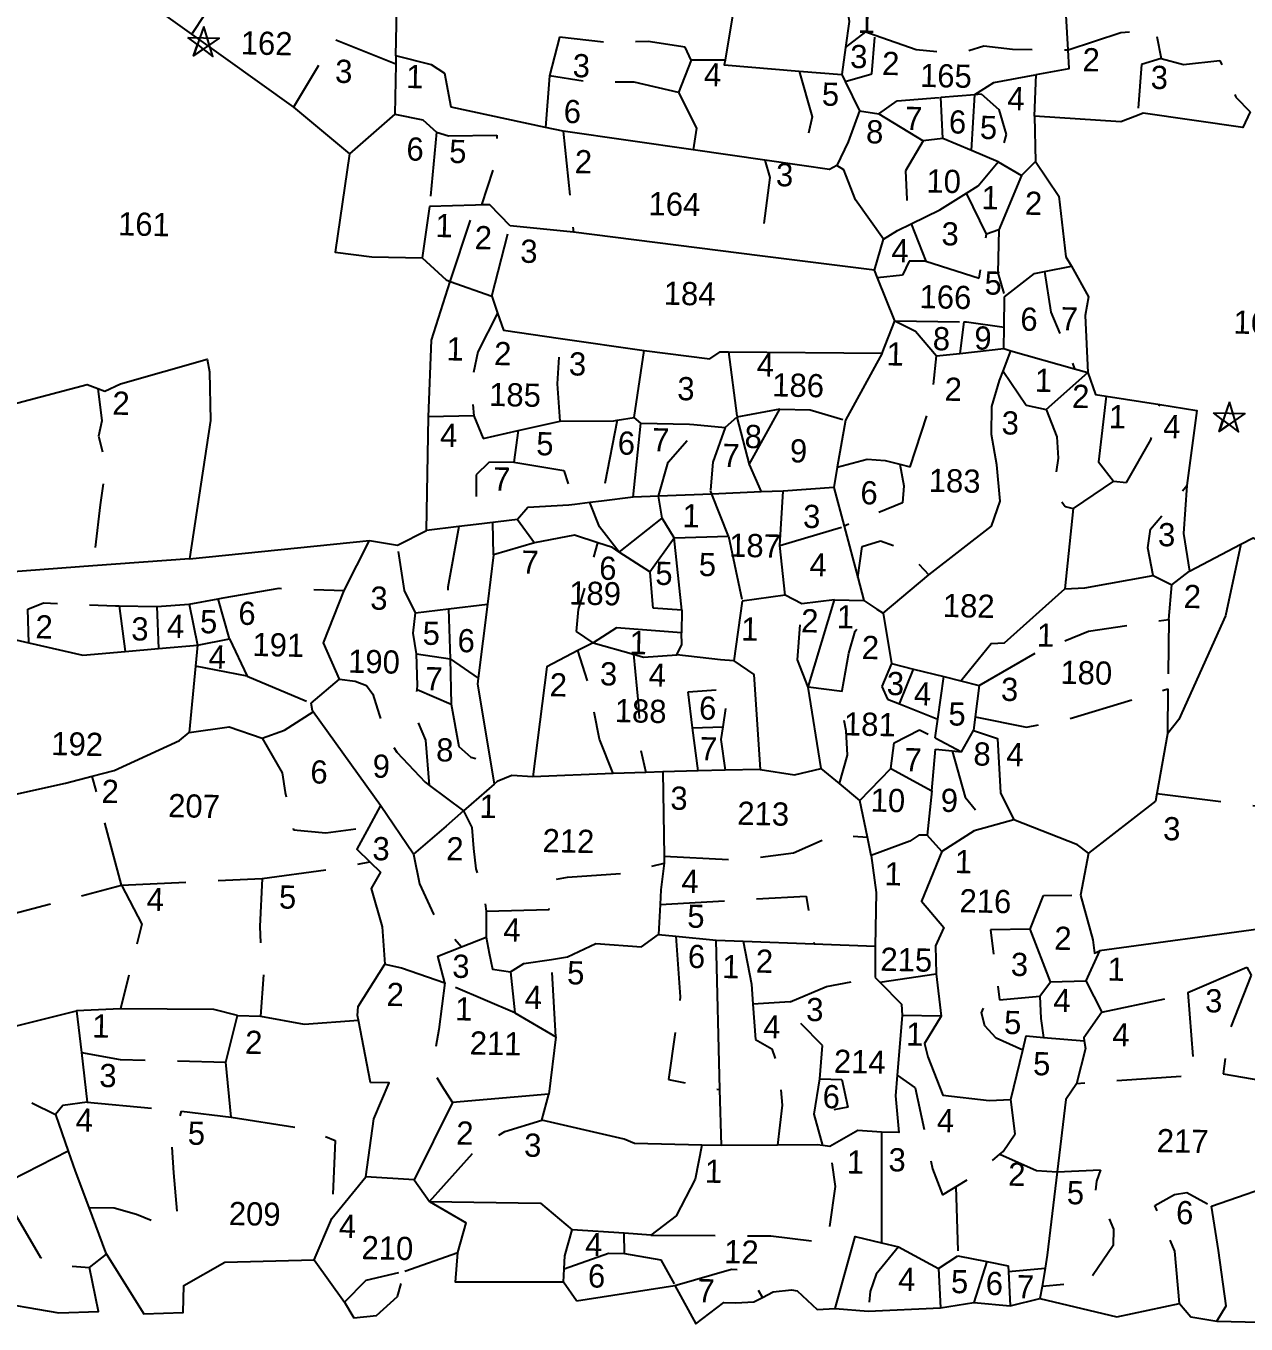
# Model space of a CAD drawing. Header units: metres. Extents: x 291156 to 294456, y 2095569 to 2100949.
# Drawn here: x 292142 to 292615, y 2098961 to 2099464 of the extents above; entities that cross this region are included whole.
import ezdxf
from ezdxf.enums import TextEntityAlignment as Align

# ---------------------------------------------------------------- set-up
doc = ezdxf.new("R2010")
doc.units = ezdxf.units.M
doc.header["$MEASUREMENT"] = 0
doc.linetypes.add('DASHED', pattern=[0.75, 0.5, -0.25])
for name, color, linetype in [('OFF', 1, 'Continuous'), ('POLY_PARCEL', 6, 'Continuous'), ('POLY_SUBPARCEL', 6, 'DASHED'), ('SYM_STONE', 1, 'Continuous'), ('TEXT_MAPIN', 7, 'Continuous'), ('TEXT_PARCEL', 7, 'Continuous')]:
    doc.layers.add(name, color=color, linetype=linetype)
doc.styles.add('TEXT_MAP', font='KRDEV050.TTF', dxfattribs={"height": 2.5})

# ---------------------------------------------------------------- blocks, each defined once
blk = doc.blocks.new('STONE_STAR')
for points in [[(0, 0.639), (-0.376, -0.517), (0, -0.244), (0.375, -0.517)], [(-0.607, 0.197), (0.607, 0.197), (-0.376, -0.517), (-0.233, -0.075)]]:
    blk.add_lwpolyline(points, close=True)
blk.add_lwpolyline([(-0.233, -0.075), (0, -0.244)])
blk = doc.blocks.new('DFSS')
at = {"layer": 'OFF'}
for points in [[(2566.27, 7452.9), (2567.5, 7451.25)], [(2607.32, 7443.84), (2609.88, 7444.33)], [(2609.88, 7444.33), (2612.71, 7444.12)], [(2612.71, 7444.12), (2615.01, 7444.74)], [(2615.01, 7444.74), (2621, 7443.45)], [(2599.15, 7443.63), (2601.71, 7443.46)], [(2601.71, 7443.46), (2607.32, 7443.84)], [(2628.78, 7443.28), (2638.69, 7443.26)]]:
    blk.add_lwpolyline(points, dxfattribs=at)
at = {"layer": 'POLY_PARCEL'}
for points in [[(2544.86, 7550.15), (2543.59, 7543.8), (2547.09, 7541.4)], [(2576.88, 7549.2), (2589.51, 7547.06), (2588.53, 7540.28)], [(2597.77, 7545.27), (2598.09, 7543.48), (2597.85, 7541.46)], [(2615.12, 7541.65), (2614.93, 7544.32)], [(2562.99, 7540.06), (2562.99, 7543.71)], [(2547.09, 7541.4), (2555.12, 7535.91)], [(2597.85, 7541.46), (2597.61, 7539.36)], [(2612.7, 7539.67), (2615.23, 7540.2), (2615.12, 7541.65)], [(2574.71, 7534.77), (2567.36, 7536.17), (2566.8, 7538.79), (2565.77, 7539.43), (2562.99, 7540.06)], [(2562.99, 7540.06), (2562.99, 7539.42)], [(2588.53, 7540.28), (2588.48, 7539.91), (2594.29, 7539.56)], [(2562.99, 7539.42), (2562.99, 7535.54)], [(2594.29, 7539.56), (2597.61, 7539.36)], [(2597.61, 7539.36), (2597.88, 7538.82)], [(2612.64, 7536.44), (2612.7, 7539.67)], [(2597.88, 7538.82), (2599.03, 7536.57)], [(2629.34, 7537.15), (2628.81, 7535.91), (2621.05, 7536.85), (2620.61, 7536.67)], [(2555.12, 7535.91), (2559.55, 7532.38)], [(2599.03, 7536.57), (2598.22, 7534.14)], [(2620.61, 7536.67), (2619.34, 7536.15), (2612.64, 7536.44)], [(2612.64, 7536.44), (2612.77, 7532.94)], [(2562.99, 7535.54), (2559.55, 7532.38)], [(2576.09, 7534.51), (2574.71, 7534.77)], [(2586.19, 7533.27), (2576.09, 7534.51)], [(2598.22, 7534.14), (2597.38, 7532.28)], [(2591.79, 7532.58), (2586.19, 7533.27)], [(2607.48, 7530.35), (2608.37, 7530.94), (2609.88, 7532.84)], [(2609.88, 7532.84), (2611.71, 7531.81)], [(2611.71, 7531.81), (2612.77, 7532.94)], [(2612.77, 7532.94), (2614.65, 7530.29), (2615.3, 7525.59), (2615.74, 7524.86)], [(2559.55, 7532.38), (2558.6, 7524.75), (2561.46, 7524.43), (2565.35, 7524.43)], [(2594.66, 7532.23), (2591.79, 7532.58)], [(2597.38, 7532.28), (2596.82, 7531.97), (2594.66, 7532.23)], [(2601.11, 7526.65), (2598.89, 7529.66), (2597.93, 7531.97), (2597.38, 7532.28)], [(2603.24, 7527.9), (2605.44, 7529.03), (2607.48, 7530.35)], [(2565.85, 7528.43), (2565.35, 7524.43)], [(2569.41, 7528.61), (2565.85, 7528.43)], [(2569.87, 7528.64), (2569.41, 7528.61)], [(2572.12, 7527.08), (2570.53, 7528.67), (2569.87, 7528.64)], [(2601.11, 7526.65), (2602.18, 7527.36), (2603.24, 7527.9)], [(2577.05, 7526.69), (2572.12, 7527.08)], [(2591.55, 7525.16), (2577.05, 7526.69)], [(2600.47, 7524.23), (2601.11, 7526.65)], [(2600.47, 7524.23), (2591.55, 7525.16)], [(2615.74, 7524.86), (2617.12, 7522.53), (2616.89, 7521.06), (2617.18, 7516.65)], [(2565.35, 7524.43), (2567.26, 7522.77), (2567.56, 7522.66)], [(2600.72, 7523.65), (2600.47, 7524.23)], [(2602.14, 7520.34), (2600.72, 7523.65)], [(2566.1, 7512.12), (2566.21, 7518.07), (2567.56, 7522.66)], [(2567.56, 7522.66), (2570.83, 7521.58)], [(2570.83, 7521.58), (2571.3, 7520.27)], [(2571.3, 7520.27), (2571.78, 7518.96), (2576.22, 7518.41)], [(2601.19, 7517.8), (2602.14, 7520.34)], [(2602.14, 7520.34), (2603.74, 7519.56), (2605.43, 7517.68)], [(2576.22, 7518.41), (2582.74, 7517.61)], [(2589.28, 7517.65), (2601.19, 7517.8)], [(2601.19, 7517.8), (2598.46, 7512.54)], [(2605.43, 7517.68), (2607.23, 7517.91)], [(2607.23, 7517.91), (2610.64, 7518.36)], [(2610.61, 7516.61), (2611.19, 7518.21)], [(2610.64, 7518.36), (2611.19, 7518.21)], [(2611.19, 7518.21), (2616.16, 7516.92)], [(2582.06, 7512.4), (2582.74, 7517.61)], [(2582.74, 7517.61), (2587.85, 7517.08), (2588.64, 7517.64), (2589.28, 7517.65)], [(2616.16, 7516.92), (2617.18, 7516.65)], [(2540.42, 7513.78), (2540.97, 7513.58), (2542.16, 7514.18), (2548.84, 7516.22), (2549.05, 7515.25), (2549.21, 7511.48), (2547.81, 7500.72)], [(2605.2, 7500.68), (2609.96, 7504.58), (2610.59, 7506.53), (2610.28, 7509.34), (2609.81, 7511.68), (2609.81, 7513.86), (2610.35, 7515.89), (2610.61, 7516.61)], [(2617.18, 7516.65), (2617.83, 7514.95), (2618.64, 7514.84)], [(2618.64, 7514.84), (2618.16, 7509.75), (2619.36, 7508.26)], [(2618.64, 7514.84), (2622.82, 7514.28)], [(2528.09, 7511.28), (2531.33, 7510.35), (2532.84, 7512.13), (2539.57, 7514.07), (2540.42, 7513.78)], [(2622.82, 7514.28), (2625.71, 7513.89), (2625.05, 7508.04)], [(2566.15, 7503.29), (2566.1, 7512.12)], [(2582.6, 7511.98), (2582.06, 7512.4)], [(2582.12, 7506.22), (2582.6, 7511.98)], [(2598.46, 7512.54), (2597.91, 7508.88)], [(2597.91, 7508.88), (2597.68, 7507.32)], [(2619.36, 7508.26), (2616.28, 7506.07)], [(2625.05, 7508.04), (2624.87, 7504.33), (2625.4, 7501.4)], [(2592.04, 7506.84), (2588.21, 7506.6)], [(2593.76, 7506.94), (2592.04, 7506.84)], [(2597.68, 7507.32), (2593.76, 7506.94)], [(2597.68, 7507.32), (2598.54, 7504.32)], [(2578.77, 7505.74), (2577.6, 7505.57)], [(2579.67, 7505.87), (2578.77, 7505.74)], [(2582.12, 7506.22), (2579.67, 7505.87)], [(2584.09, 7506.34), (2582.12, 7506.22)], [(2588.21, 7506.6), (2584.09, 7506.34)], [(2584.41, 7504.65), (2584.09, 7506.34)], [(2616.28, 7506.07), (2615.76, 7499.84)], [(2577.6, 7505.57), (2577.14, 7505.5), (2573.96, 7505.26), (2573.18, 7504.3)], [(2585.38, 7503.14), (2584.41, 7504.65)], [(2568.66, 7503.65), (2566.15, 7503.29)], [(2569.99, 7503.85), (2568.66, 7503.65)], [(2573.18, 7504.3), (2569.99, 7503.85)], [(2571.38, 7501.52), (2571.29, 7504.03)], [(2598.54, 7504.32), (2599.68, 7500.37)], [(2629.35, 7503.58), (2630.28, 7504.1), (2630.81, 7503.86), (2635.7, 7498.46), (2638.4, 7490.99)], [(2563.92, 7502.1), (2566.15, 7503.29)], [(2586.08, 7497.53), (2585.38, 7503.14)], [(2629.35, 7503.58), (2628.27, 7498), (2624.82, 7489.87), (2623.96, 7488.74)], [(2625.4, 7501.4), (2629.35, 7503.58)], [(2547.81, 7500.72), (2561.73, 7502.43)], [(2559.85, 7498.5), (2561.73, 7502.43)], [(2561.73, 7502.43), (2563.92, 7502.1)], [(2547.81, 7500.72), (2540.33, 7500)], [(2571.38, 7501.52), (2570.99, 7497.68)], [(2601.7, 7497.63), (2605.2, 7500.68)], [(2615.76, 7499.84), (2617.32, 7499.94), (2622.6, 7501.02)], [(2622.6, 7501.02), (2624.05, 7500.32), (2625.4, 7501.4)], [(2540.33, 7500), (2532.41, 7499.25), (2532.41, 7494.57)], [(2599.68, 7500.37), (2600.19, 7498.6)], [(2607.84, 7492.51), (2610.15, 7495.48), (2611.18, 7495.53), (2615.76, 7499.84)], [(2594.09, 7498.87), (2590.75, 7498.33)], [(2595.38, 7498.23), (2594.09, 7498.87)], [(2597.91, 7498.6), (2595.38, 7498.23)], [(2596.02, 7491.77), (2597.91, 7498.6)], [(2597.91, 7498.6), (2600.19, 7498.6)], [(2600.19, 7498.6), (2601.22, 7497.94)], [(2559.63, 7491.61), (2558.34, 7494.41), (2559.85, 7498.5)], [(2570.99, 7497.68), (2570.4, 7491.92)], [(2590.75, 7498.33), (2590.21, 7493.7)], [(2601.22, 7497.94), (2601.7, 7497.63)], [(2601.7, 7497.63), (2602.45, 7493.75)], [(2586.08, 7497.53), (2586.1, 7495.79)], [(2585.78, 7494.07), (2586.15, 7494.87), (2586.1, 7495.79), (2581.04, 7496.06), (2579.26, 7494.87)], [(2532.41, 7494.57), (2535.49, 7493.93)], [(2579.26, 7494.87), (2578.09, 7494.23)], [(2535.49, 7493.93), (2539.68, 7493.06), (2542.98, 7493.42)], [(2542.98, 7493.42), (2545.54, 7493.7)], [(2545.54, 7493.7), (2548.57, 7494.03)], [(2548.57, 7494.03), (2548.45, 7492.39)], [(2578.09, 7494.23), (2575.7, 7492.93), (2574.79, 7484.37)], [(2590.21, 7493.7), (2589.17, 7493.74), (2585.78, 7494.07)], [(2590.21, 7493.7), (2591.77, 7492.68), (2592.42, 7485.3)], [(2602.45, 7493.75), (2604.16, 7493.36)], [(2604.16, 7493.36), (2606.53, 7492.82)], [(2606.53, 7492.82), (2607.84, 7492.51)], [(2548.45, 7492.39), (2548.08, 7487.24)], [(2557.48, 7489.72), (2559.63, 7491.61)], [(2570.4, 7491.92), (2570.35, 7491.45), (2571.49, 7485.47)], [(2597.15, 7485.5), (2596.02, 7491.77)], [(2607.84, 7492.51), (2609.29, 7492.19)], [(2609.29, 7492.19), (2609.03, 7489.76)], [(2557.66, 7489.04), (2557.59, 7489.13), (2557.48, 7489.72)], [(2609.03, 7489.76), (2608.92, 7488.69)], [(2553.74, 7486.92), (2555.46, 7487.57), (2557.66, 7489.04)], [(2563.04, 7481.9), (2557.66, 7489.04)], [(2608.92, 7488.69), (2610.8, 7488.1), (2611.12, 7483.9), (2612.2, 7481.83)], [(2623.96, 7488.74), (2623.24, 7484.1)], [(2548.08, 7487.24), (2551.15, 7487.73), (2553.74, 7486.92)], [(2540.61, 7483.69), (2542.32, 7484.17), (2547.33, 7486.6), (2548.08, 7487.24)], [(2598.61, 7484.35), (2597.15, 7485.5)], [(2571.49, 7485.47), (2571.82, 7483.74)], [(2581.03, 7484.75), (2574.79, 7484.37)], [(2583.57, 7484.9), (2581.03, 7484.75)], [(2584.87, 7484.98), (2583.57, 7484.9)], [(2587.61, 7485.1), (2584.87, 7484.98)], [(2584.87, 7484.98), (2585.13, 7478.44)], [(2589.7, 7485.19), (2587.61, 7485.1)], [(2592.42, 7485.3), (2589.7, 7485.19)], [(2529.66, 7481.43), (2531.98, 7483.04), (2532.84, 7481.7), (2538.55, 7483.1), (2540.61, 7483.69)], [(2571.82, 7483.74), (2569.49, 7481.61)], [(2574.79, 7484.37), (2573.17, 7484.43), (2572.04, 7483.94), (2571.82, 7483.74)], [(2600.22, 7483.07), (2598.61, 7484.35)], [(2623.24, 7484.1), (2623.15, 7483.52), (2618.03, 7479.37)], [(2600.86, 7480.25), (2600.22, 7483.07)], [(2563.04, 7481.9), (2562.17, 7480.2)], [(2565.68, 7478.18), (2563.04, 7481.9)], [(2569.49, 7481.61), (2568.16, 7480.39), (2565.68, 7478.18)], [(2612.2, 7481.83), (2610.35, 7481.27)], [(2618.03, 7479.37), (2617.16, 7479.99), (2612.2, 7481.83)], [(2605.49, 7480.49), (2604.84, 7480.49), (2604.15, 7480.01), (2601.19, 7478.82)], [(2606.66, 7479.24), (2605.49, 7480.49)], [(2610.35, 7481.27), (2609.13, 7480.91), (2606.66, 7479.24)], [(2562.17, 7480.2), (2561.27, 7478.45), (2562.3, 7477.51)], [(2601.19, 7478.82), (2600.86, 7480.25)], [(2585.13, 7478.44), (2585.13, 7477.88)], [(2601.19, 7478.82), (2601.62, 7475.97), (2601.63, 7471.79)], [(2606.66, 7479.24), (2605.15, 7475.36), (2606.95, 7473.36), (2606.31, 7471.91), (2606.42, 7469.76)], [(2618.03, 7479.37), (2617.49, 7476.09)], [(2562.3, 7477.51), (2563.15, 7476.73), (2562.45, 7475.44), (2563.37, 7472.48), (2563.63, 7469.59)], [(2585.13, 7477.88), (2584.91, 7475.81), (2584.88, 7474.67)], [(2617.49, 7476.09), (2618.52, 7472.64), (2618.68, 7471.62), (2619.06, 7471.8)], [(2584.88, 7474.67), (2584.8, 7472.34)], [(2633.49, 7472.72), (2631.93, 7473.85), (2619.06, 7471.8)], [(2569.54, 7471.05), (2571.44, 7471.85)], [(2571.44, 7471.85), (2571.71, 7470.61), (2571.98, 7469.37), (2573.38, 7469.21)], [(2576.55, 7470.23), (2577.8, 7470.45), (2579.96, 7471.53), (2583.51, 7471.37), (2584.8, 7472.34)], [(2584.8, 7472.34), (2586.17, 7472.24)], [(2586.17, 7472.24), (2589.3, 7472.01)], [(2589.84, 7460.41), (2589.3, 7472.01)], [(2589.3, 7472.01), (2591.4, 7471.97)], [(2591.4, 7471.97), (2596.91, 7471.88)], [(2596.91, 7471.88), (2601.63, 7471.79)], [(2601.63, 7471.79), (2601.68, 7469.37)], [(2619.06, 7471.8), (2618.03, 7469.45)], [(2568.32, 7468.24), (2567.73, 7470.29), (2569.54, 7471.05)], [(2561.67, 7465.19), (2561.59, 7465.55), (2561.64, 7466.25), (2563.63, 7469.59)], [(2563.63, 7469.59), (2564.93, 7469.32), (2568.32, 7468.24)], [(2573.38, 7469.21), (2574.41, 7469.86), (2576.55, 7470.23)], [(2606.42, 7469.76), (2606.87, 7466.48)], [(2618.03, 7469.45), (2619.33, 7467.06)], [(2601.68, 7469.37), (2602.05, 7469.02)], [(2602.05, 7469.02), (2603.79, 7467.33), (2603.84, 7466.46)], [(2603.84, 7466.46), (2603.56, 7461.82)], [(2606.87, 7466.48), (2603.84, 7466.46)], [(2606.87, 7466.48), (2605.63, 7464.33), (2605.9, 7463.3), (2607.14, 7460.34), (2610.75, 7460.02), (2612.42, 7460.13)], [(2619.33, 7467.06), (2617.98, 7465.02), (2618.02, 7464.79)], [(2533.28, 7463.68), (2539.8, 7465.46)], [(2543.19, 7465.68), (2539.8, 7465.46)], [(2539.8, 7465.46), (2540.24, 7462.23)], [(2552.28, 7465.35), (2550.43, 7465.79), (2543.19, 7465.68)], [(2552.28, 7465.35), (2554.08, 7465.35)], [(2554.08, 7465.35), (2557.46, 7464.81), (2561.67, 7465.19)], [(2562.5, 7453.06), (2563.04, 7457.58), (2564.17, 7460.38), (2562.72, 7460.38), (2561.67, 7465.19)], [(2613.26, 7463.97), (2613.5, 7465.08), (2614.85, 7464.99)], [(2614.85, 7464.99), (2618.02, 7464.79)], [(2618.02, 7464.79), (2618.14, 7464.21), (2617.49, 7461.46)], [(2612.42, 7460.13), (2613.26, 7463.97)], [(2540.24, 7462.23), (2540.77, 7458.4)], [(2603.56, 7461.82), (2603.46, 7460.22), (2603.79, 7457.37), (2602.44, 7457.37)], [(2617.49, 7461.46), (2616.69, 7460.22), (2616.13, 7454.59)], [(2590.05, 7456.07), (2589.84, 7460.41)], [(2576.56, 7459.78), (2569.1, 7458.98)], [(2576.08, 7457.74), (2576.56, 7459.78)], [(2540.77, 7458.4), (2538.88, 7458.08), (2538.34, 7457.38)], [(2569.1, 7458.98), (2566.27, 7452.9), (2562.5, 7453.06)], [(2538.34, 7457.38), (2539.38, 7454.57)], [(2588.52, 7456.08), (2583.3, 7456.08), (2582.49, 7456.4), (2576.08, 7457.74)], [(2602.44, 7457.37), (2600.61, 7457.47), (2598.45, 7456.18)], [(2602.44, 7457.37), (2602.62, 7448.8)], [(2597.92, 7456.24), (2597.48, 7456.29), (2594.39, 7456.2)], [(2588.52, 7456.08), (2588.07, 7453.43), (2586.66, 7450.55), (2584.71, 7449.01)], [(2590.05, 7456.07), (2588.52, 7456.08)], [(2594.39, 7456.2), (2590.05, 7456.07)], [(2598.45, 7456.18), (2597.92, 7456.24)], [(2539.38, 7454.57), (2539.96, 7453.02), (2541.06, 7450.22)], [(2616.13, 7454.59), (2615.5, 7448.11), (2615.36, 7447.1)], [(2628.16, 7452.19), (2634.09, 7454.39), (2634.93, 7448.87), (2633.69, 7447.63), (2638.42, 7445.79)], [(2559.94, 7449.77), (2562.5, 7453.06)], [(2567.5, 7451.25), (2576.11, 7451.3), (2578.61, 7449.29)], [(2567.5, 7451.25), (2570.38, 7449.67)], [(2628.78, 7443.28), (2629.46, 7444.47), (2628.78, 7448.75), (2628.16, 7452.19)], [(2541.06, 7450.22), (2542.43, 7446.75), (2542.52, 7446.62)], [(2558.65, 7446.54), (2559.94, 7449.77)], [(2569.78, 7447.34), (2570.38, 7449.67)], [(2582.64, 7449.11), (2578.61, 7449.29)], [(2584.71, 7449.01), (2582.64, 7449.11)], [(2599.15, 7443.63), (2600.57, 7449.23), (2602.62, 7448.8)], [(2602.62, 7448.8), (2603.94, 7448.52)], [(2578.02, 7445.21), (2569.63, 7445.04), (2569.78, 7447.34)], [(2541.23, 7445.56), (2542.52, 7446.62)], [(2542.52, 7446.62), (2545.5, 7442.07), (2548.57, 7442.23), (2548.57, 7444.33), (2551.7, 7446.21), (2558.65, 7446.54)], [(2558.65, 7446.54), (2561.06, 7443.31)], [(2615.36, 7447.1), (2615.15, 7445.66)], [(2533.15, 7442.87), (2538.91, 7442.01), (2541.98, 7442.17), (2541.23, 7445.56)], [(2579.05, 7443.79), (2578.02, 7445.21)], [(2615.15, 7445.66), (2615.01, 7444.74)], [(2579.05, 7443.79), (2586.67, 7445.15)], [(2586.67, 7445.15), (2588.36, 7442.21), (2590.48, 7443.9), (2591.41, 7443.9), (2592.82, 7444.01)], [(2592.82, 7444.01), (2593.47, 7444.36)], [(2593.47, 7444.36), (2594.31, 7444.82), (2595.72, 7444.99), (2596.16, 7444.93), (2597.74, 7443.52), (2599.15, 7443.63)], [(2621, 7443.45), (2625.85, 7444.58)], [(2625.85, 7444.58), (2626.75, 7443.57), (2628.78, 7443.28)], [(2561.06, 7443.31), (2561.82, 7442.11)]]:
    blk.add_lwpolyline(points, dxfattribs=at)
at = {"layer": 'POLY_SUBPARCEL', "ltscale": 10, "flags": 128}
for points in [[(2575.73, 7548.31), (2576.45, 7547), (2575.73, 7542.17), (2575.64, 7541.79)], [(2549.81, 7545.7), (2547.09, 7541.4)], [(2615.12, 7541.65), (2619.19, 7543.09), (2621.87, 7543.31), (2622.37, 7541.14)], [(2597.85, 7541.46), (2599.39, 7542.72), (2600.13, 7542.47)], [(2597.88, 7538.82), (2599.94, 7539.47), (2600.13, 7542.47)], [(2600.13, 7542.47), (2603.33, 7541.41), (2606.65, 7541.2), (2608.59, 7541.82), (2610.8, 7541.61), (2615.12, 7541.65)], [(2562.99, 7539.42), (2558.17, 7541.23), (2555.12, 7535.91)], [(2575.64, 7541.79), (2574.93, 7538.77)], [(2585.91, 7540.22), (2585.41, 7541.23), (2582.52, 7541.59), (2579.34, 7541.44), (2575.64, 7541.79)], [(2622.37, 7541.14), (2620.85, 7540.64), (2620.61, 7536.67)], [(2622.37, 7541.14), (2624.1, 7540.71), (2626.92, 7541.07), (2628.22, 7538.26), (2629.34, 7537.15)], [(2585.91, 7540.22), (2584.97, 7537.69)], [(2588.53, 7540.28), (2585.91, 7540.22)], [(2594.29, 7539.56), (2595.37, 7536.03), (2594.66, 7532.23)], [(2607.97, 7538.04), (2609.42, 7538.99), (2612.7, 7539.67)], [(2574.93, 7538.77), (2574.71, 7534.77)], [(2584.97, 7537.69), (2581.51, 7538.41), (2578.04, 7538.34), (2574.93, 7538.77)], [(2605.34, 7537.76), (2607.97, 7538.04)], [(2607.8, 7533.67), (2607.97, 7538.04)], [(2607.97, 7538.04), (2608.45, 7538.09), (2609.84, 7536.91), (2610.46, 7534.98), (2609.88, 7532.84)], [(2584.97, 7537.69), (2586.42, 7534.95), (2586.19, 7533.27)], [(2600.56, 7536.36), (2601.95, 7537.4), (2605.34, 7537.76)], [(2605.55, 7534.56), (2605.34, 7537.76)], [(2599.03, 7536.57), (2600.56, 7536.36)], [(2600.56, 7536.36), (2604.02, 7534.36)], [(2562.99, 7535.54), (2565.18, 7535.16), (2566.26, 7534.22)], [(2566.26, 7534.22), (2565.85, 7528.43)], [(2566.26, 7534.22), (2567.2, 7533.94), (2570.96, 7534.08), (2570.96, 7532.28), (2569.87, 7528.64)], [(2576.09, 7534.51), (2577.05, 7526.69)], [(2604.02, 7534.36), (2602.71, 7532), (2602.85, 7529.79), (2603.24, 7527.9)], [(2605.55, 7534.56), (2604.02, 7534.36)], [(2607.8, 7533.67), (2605.55, 7534.56)], [(2609.88, 7532.84), (2607.8, 7533.67)], [(2591.79, 7532.58), (2592.2, 7531.26), (2591.55, 7525.16)], [(2611.71, 7531.81), (2610.05, 7527.56)], [(2609.09, 7527.22), (2607.48, 7530.35)], [(2567.56, 7522.66), (2569.41, 7528.61)], [(2603.24, 7527.9), (2604.45, 7525.03)], [(2570.83, 7521.58), (2572.12, 7527.08)], [(2604.45, 7525.03), (2608.61, 7523.79), (2609.09, 7527.22)], [(2610.05, 7527.56), (2609.09, 7527.22)], [(2610.05, 7527.56), (2610.05, 7524.24), (2610.61, 7522.38)], [(2604.45, 7525.03), (2603.14, 7525), (2602.65, 7523.9), (2600.72, 7523.65)], [(2613.65, 7524.41), (2615.74, 7524.86)], [(2610.61, 7522.38), (2612.89, 7524.24), (2613.65, 7524.41)], [(2613.65, 7524.41), (2614.21, 7521.27), (2616.16, 7516.92)], [(2610.63, 7520.02), (2610.61, 7522.38)], [(2571.3, 7520.27), (2569.84, 7517.24), (2569.35, 7514.68), (2569.63, 7512.26)], [(2602.14, 7520.34), (2607.49, 7520.37)], [(2607.49, 7520.37), (2607.23, 7517.91)], [(2607.49, 7520.37), (2607.7, 7520.37), (2610.63, 7520.02)], [(2610.64, 7518.36), (2610.63, 7520.02)], [(2576.34, 7511.99), (2576.06, 7514.89), (2576.22, 7518.41)], [(2589.28, 7517.65), (2590.04, 7512.61)], [(2602.76, 7509.22), (2603.56, 7509.03), (2605.13, 7514.25), (2605.43, 7517.68)], [(2610.61, 7516.61), (2612.46, 7514.02), (2614.02, 7513.71)], [(2614.02, 7513.71), (2617.18, 7516.65)], [(2540.42, 7513.78), (2540.78, 7511.27), (2540.55, 7510.07), (2540.93, 7508.72), (2541.08, 7507.08), (2540.78, 7504.76), (2540.33, 7500)], [(2614.02, 7513.71), (2614.88, 7511.6), (2615.04, 7509.96), (2614.8, 7508.17), (2614.96, 7507.08), (2615.66, 7506.22), (2616.28, 7506.07)], [(2619.36, 7508.26), (2620.36, 7508.19), (2622.19, 7511.53), (2622.82, 7514.28)], [(2593.36, 7513.3), (2590.04, 7512.61)], [(2591.08, 7508.94), (2593.36, 7513.3)], [(2593.36, 7513.3), (2595.71, 7513.3), (2598.46, 7512.54)], [(2569.63, 7512.26), (2566.1, 7512.12)], [(2569.63, 7512.26), (2570.39, 7510.53), (2573.09, 7511.22)], [(2573.09, 7511.22), (2576.34, 7511.99)], [(2576.34, 7511.99), (2580.49, 7512.12), (2580.75, 7512.17)], [(2580.75, 7512.17), (2579.67, 7505.87)], [(2580.75, 7512.17), (2582.06, 7512.4)], [(2582.6, 7511.98), (2586.37, 7511.99), (2586.7, 7511.96)], [(2584.09, 7506.34), (2584.78, 7509.01), (2586.3, 7510.81), (2586.7, 7511.96)], [(2586.7, 7511.96), (2589.14, 7511.78)], [(2589.14, 7511.78), (2588.24, 7509.08), (2588.1, 7506.87)], [(2590.04, 7512.61), (2589.14, 7511.78)], [(2590.04, 7512.61), (2591.08, 7508.94)], [(2573.09, 7511.22), (2572.81, 7508.74)], [(2572.81, 7508.74), (2570.87, 7508.67), (2569.91, 7507.7), (2569.99, 7503.85)], [(2572.81, 7508.74), (2576.69, 7508.18), (2577.6, 7505.57)], [(2591.08, 7508.94), (2592.04, 7506.84)], [(2597.91, 7508.88), (2600.21, 7509.57), (2601.61, 7509.5), (2602.76, 7509.22)], [(2602.76, 7509.22), (2603.1, 7507.55), (2603.02, 7506.22), (2598.54, 7504.32)], [(2622.6, 7501.02), (2622.13, 7503.15), (2622.32, 7504.6), (2625.05, 7508.04)], [(2588.21, 7506.6), (2588.1, 7506.87)], [(2593.57, 7502.71), (2593.76, 7506.94)], [(2581.14, 7501.94), (2579.57, 7503.88), (2578.77, 7505.74)], [(2589.58, 7503.35), (2588.21, 7506.6)], [(2581.14, 7501.94), (2584.41, 7504.65)], [(2568.66, 7503.65), (2567.9, 7498.93), (2567.99, 7497.25)], [(2573.18, 7504.3), (2574.55, 7502.53)], [(2593.57, 7502.71), (2598.54, 7504.32)], [(2577.63, 7503.18), (2574.55, 7502.53)], [(2579.46, 7502.63), (2577.63, 7503.18)], [(2579.26, 7494.87), (2577.96, 7495.7), (2578.08, 7497.43), (2579.46, 7502.63)], [(2581.14, 7501.94), (2580.61, 7502.28), (2579.46, 7502.63)], [(2583.55, 7500.45), (2585.38, 7503.14)], [(2585.38, 7503.14), (2589.58, 7503.35)], [(2589.58, 7503.35), (2590.75, 7498.33)], [(2594.09, 7498.87), (2593.57, 7502.71)], [(2599.68, 7500.37), (2599.97, 7502.79), (2601.38, 7503.26), (2603.25, 7502.63), (2605.2, 7500.68)], [(2565.43, 7496.89), (2564.54, 7498.61), (2563.92, 7502.1)], [(2574.55, 7502.53), (2574.55, 7502.53), (2571.38, 7501.52), (2571.38, 7501.52)], [(2583.55, 7500.45), (2581.14, 7501.94)], [(2586.08, 7497.53), (2583.87, 7497.64), (2583.55, 7500.45)], [(2623.87, 7497.63), (2624.05, 7500.32)], [(2547.86, 7497.18), (2550.09, 7497.66)], [(2550.09, 7497.66), (2550.47, 7497.74), (2554.8, 7498.57), (2559.85, 7498.5)], [(2551.03, 7494.57), (2550.09, 7497.66)], [(2567.99, 7497.25), (2570.99, 7497.68)], [(2596.02, 7491.77), (2595.15, 7493.89), (2595.38, 7498.23)], [(2598.67, 7491.5), (2598.67, 7491.57), (2599.11, 7494.49), (2599.56, 7496.21), (2601.22, 7497.94)], [(2609.29, 7492.19), (2613.71, 7494.87), (2617.67, 7496.59), (2623.87, 7497.63), (2623.92, 7492.25)], [(2535.49, 7493.93), (2535.34, 7496.53), (2536.55, 7497.04), (2542.14, 7496.95), (2542.42, 7496.95)], [(2542.42, 7496.95), (2542.98, 7493.42)], [(2542.42, 7496.95), (2545.35, 7496.95)], [(2545.35, 7496.95), (2547.86, 7497.18)], [(2545.35, 7496.95), (2545.54, 7493.7)], [(2547.86, 7497.18), (2548.57, 7494.03)], [(2565.57, 7493.72), (2565.29, 7495.3), (2565.43, 7496.89)], [(2565.43, 7496.89), (2567.99, 7497.25)], [(2567.99, 7497.25), (2568.2, 7493.38)], [(2548.57, 7494.03), (2551.03, 7494.57)], [(2551.03, 7494.57), (2552.47, 7491.69)], [(2579.26, 7494.87), (2582.4, 7494.04)], [(2565.57, 7493.72), (2568.2, 7493.38)], [(2565.68, 7490.96), (2565.71, 7491.26), (2565.57, 7493.72)], [(2581.03, 7484.75), (2579.9, 7487.41), (2579, 7491.52), (2578.09, 7494.23)], [(2582.4, 7494.04), (2583.19, 7493.83), (2585.78, 7494.07)], [(2582.4, 7494.04), (2582.89, 7490.02), (2583.11, 7486.73), (2583.57, 7484.9)], [(2602.45, 7493.75), (2601.73, 7491.95), (2602.18, 7490.98), (2603.12, 7490.63)], [(2568.2, 7493.38), (2570.4, 7491.92)], [(2568.2, 7493.38), (2568.34, 7489.87)], [(2603.12, 7490.63), (2604.16, 7493.36)], [(2606.12, 7489.51), (2606.53, 7492.82)], [(2552.47, 7491.69), (2548.45, 7492.39)], [(2552.47, 7491.69), (2557.48, 7489.72)], [(2559.63, 7491.61), (2560.87, 7491.5), (2561.75, 7491.17), (2562.26, 7490.52), (2562.78, 7488.94), (2563.43, 7487.13), (2564.22, 7486.06), (2566.45, 7483.78), (2566.81, 7483.52)], [(2598.67, 7491.5), (2596.02, 7491.77)], [(2609.03, 7489.76), (2613.03, 7489.04), (2616.4, 7489.79), (2623.92, 7492.25)], [(2623.92, 7492.25), (2623.96, 7488.74)], [(2566.81, 7483.52), (2566.45, 7487.03), (2565.52, 7489.08), (2565.68, 7490.96)], [(2565.68, 7490.96), (2568.34, 7489.87)], [(2587.11, 7488.44), (2586.7, 7491.22), (2589.84, 7491.52), (2589.45, 7488.55)], [(2598.61, 7484.35), (2599.19, 7486.57), (2599.04, 7488.44), (2598.67, 7490.08), (2598.67, 7491.5)], [(2603.12, 7490.63), (2606.12, 7489.51)], [(2568.34, 7489.87), (2569, 7486.59), (2569.95, 7485.78), (2571.49, 7485.47)], [(2587.11, 7488.44), (2589.45, 7488.55)], [(2589.45, 7488.55), (2589.32, 7487.56), (2589.7, 7485.19)], [(2602.55, 7485.6), (2602.78, 7487.61), (2604.72, 7488.66), (2605.95, 7488.05)], [(2605.95, 7488.05), (2606.12, 7489.51)], [(2608.01, 7487.02), (2608.92, 7488.69)], [(2587.61, 7485.1), (2587.11, 7488.44)], [(2605.95, 7488.05), (2608.01, 7487.02)], [(2553.74, 7486.92), (2555.35, 7484.26), (2555.62, 7482.74), (2556.33, 7479.85), (2558.83, 7479.69), (2562.17, 7480.2)], [(2605.77, 7483.95), (2605.99, 7487.17), (2607.28, 7487.07)], [(2607.28, 7487.07), (2608.38, 7483.5), (2609.51, 7482.16), (2610.35, 7481.27)], [(2607.28, 7487.07), (2608.01, 7487.02)], [(2592.42, 7485.3), (2595.1, 7484.95), (2597.15, 7485.5)], [(2600.22, 7483.07), (2602.55, 7485.6)], [(2602.55, 7485.6), (2605.77, 7483.95)], [(2543.08, 7475.28), (2540.61, 7483.69)], [(2566.81, 7483.52), (2569.49, 7481.61)], [(2605.77, 7483.95), (2605.49, 7480.49)], [(2623.24, 7484.1), (2632.6, 7483.14), (2633.48, 7482.64), (2634.43, 7481.38), (2635.5, 7477.79), (2635.82, 7475.88)], [(2569.49, 7481.61), (2570.15, 7480.34), (2570.32, 7478.71), (2570.53, 7477.13), (2571.13, 7475.61), (2571.4, 7473.87)], [(2585.13, 7478.44), (2590.81, 7478.25), (2595.15, 7478.9), (2598.27, 7480.36), (2600.86, 7480.25)], [(2553.97, 7476.04), (2559.9, 7476.97), (2562.3, 7477.51)], [(2565.68, 7478.18), (2566.18, 7475.88), (2567.32, 7473.54), (2569.54, 7471.05)], [(2571.4, 7473.87), (2576.3, 7474.09), (2576.25, 7475.45), (2576.63, 7476.43), (2577.66, 7476.65), (2581.91, 7477.03), (2585.13, 7477.88)], [(2543.08, 7475.28), (2553.97, 7476.04)], [(2553.97, 7476.04), (2553.86, 7472.29), (2553.97, 7470.55), (2554.24, 7468.86), (2554.08, 7465.35)], [(2584.88, 7474.67), (2596.21, 7475.57), (2596.91, 7471.88)], [(2613.65, 7473.38), (2614.62, 7476), (2617.49, 7476.09)], [(2532.78, 7472.34), (2543.08, 7475.28)], [(2543.08, 7475.28), (2544.71, 7472.29), (2543.19, 7465.68)], [(2571.4, 7473.87), (2571.44, 7471.85)], [(2613.65, 7473.38), (2610.56, 7473.26), (2611.38, 7467.84)], [(2615.3, 7469.33), (2613.65, 7473.38)], [(2586.17, 7472.24), (2586.6, 7467.54), (2585.84, 7461.12), (2589.84, 7460.41)], [(2591.4, 7471.97), (2592.1, 7468.64), (2592.24, 7467.09)], [(2625.97, 7468.73), (2630.52, 7470.78)], [(2630.52, 7470.78), (2630.85, 7470.18), (2629.25, 7465.84), (2628.85, 7462.47), (2634.32, 7461.63)], [(2577.01, 7464.24), (2576.55, 7470.23)], [(2602.05, 7469.02), (2606.42, 7469.76)], [(2615.3, 7469.33), (2618.03, 7469.45)], [(2573.38, 7469.21), (2573.8, 7466.04)], [(2595.14, 7467.34), (2597.93, 7468.59), (2601.68, 7469.37)], [(2614.5, 7468.18), (2615.3, 7469.33)], [(2625.97, 7468.73), (2626.63, 7462.3), (2617.49, 7461.46)], [(2619.33, 7467.06), (2625.37, 7468.47), (2625.97, 7468.73)], [(2568.32, 7468.24), (2567.93, 7464.6), (2567.55, 7462.26), (2567.55, 7461.34), (2568.26, 7460.25), (2569.1, 7458.98)], [(2573.8, 7466.04), (2568.32, 7468.24)], [(2613.26, 7463.97), (2611.19, 7464.87), (2610.28, 7465.79), (2609.99, 7466.81), (2610.39, 7467.73), (2611.38, 7467.84)], [(2611.38, 7467.84), (2614.5, 7468.18)], [(2614.5, 7468.18), (2614.62, 7466.47), (2614.85, 7464.99)], [(2595.14, 7467.34), (2592.24, 7467.09)], [(2592.24, 7467.09), (2592.5, 7464.35), (2593.79, 7463.65), (2594.34, 7462.26), (2594.69, 7459.32), (2594.39, 7456.2)], [(2597.58, 7461.41), (2597.73, 7464), (2595.34, 7466.3), (2595.14, 7467.34)], [(2551.47, 7461.71), (2552.28, 7465.35)], [(2573.8, 7466.04), (2577.01, 7464.24)], [(2532.24, 7464.06), (2533.37, 7461.1), (2535.22, 7459.63), (2535.82, 7458.54), (2538.34, 7457.38)], [(2577.01, 7464.24), (2576.56, 7459.78)], [(2540.24, 7462.23), (2543.25, 7461.76), (2551.47, 7461.71)], [(2551.96, 7457.46), (2551.47, 7461.71)], [(2597.58, 7461.41), (2599.28, 7461.41), (2599.78, 7459.27), (2597.18, 7458.67)], [(2597.18, 7458.67), (2597.58, 7461.41)], [(2603.56, 7461.82), (2604.97, 7460.88), (2606.47, 7454.63), (2607.27, 7452.63), (2609.66, 7454.13), (2611.66, 7455.86)], [(2611.66, 7455.86), (2611.91, 7456.07), (2612.8, 7457.47), (2612.42, 7460.13)], [(2540.77, 7458.4), (2548.09, 7457.84)], [(2597.92, 7456.24), (2597.18, 7458.67)], [(2541.06, 7450.22), (2543.03, 7450.23), (2544.77, 7449.79), (2546.13, 7449.25), (2546.9, 7449.3), (2547.98, 7449.74), (2547.6, 7453.06), (2547.44, 7455.07), (2548.09, 7457.84)], [(2548.09, 7457.84), (2551.96, 7457.46)], [(2551.96, 7457.46), (2557.94, 7456.65), (2560.07, 7455.83), (2559.94, 7449.77)], [(2567.5, 7451.25), (2571.09, 7455.44), (2573.21, 7456.8), (2576.08, 7457.74)], [(2584.71, 7449.01), (2594.02, 7449.15), (2598.43, 7448.72), (2598.95, 7453.08), (2598.45, 7456.18)], [(2611.66, 7455.86), (2614.54, 7454.65), (2616.13, 7454.59)], [(2539.38, 7454.57), (2534.08, 7451.69), (2537.4, 7446.25), (2538.76, 7445.7), (2541.23, 7445.56)], [(2616.13, 7454.59), (2619.5, 7454.81), (2619.19, 7453.94), (2619.11, 7453.08), (2619.97, 7451.66), (2620.6, 7450.24), (2620.6, 7448.98), (2618.71, 7446.07), (2615.15, 7445.66)], [(2608.31, 7453.28), (2608.57, 7447.92)], [(2625.85, 7444.58), (2625.4, 7448.64), (2623.76, 7452.14), (2625.28, 7453.04), (2626.24, 7453.21), (2628.16, 7452.19)], [(2578.04, 7446.24), (2578.07, 7447.27), (2578.61, 7449.29)], [(2582.7, 7447.55), (2582.64, 7449.11)], [(2603.94, 7448.52), (2602.26, 7446.35), (2601.82, 7444.99), (2601.71, 7443.46)], [(2603.94, 7448.52), (2607.1, 7446.89)], [(2565.7, 7445.81), (2569.78, 7447.34)], [(2578.04, 7446.24), (2581.45, 7447.55), (2582.7, 7447.55)], [(2582.7, 7447.55), (2585.53, 7447.11), (2586.67, 7445.15)], [(2607.1, 7446.89), (2608.57, 7447.92), (2610.82, 7447.52)], [(2610.82, 7447.52), (2609.88, 7444.33)], [(2610.82, 7447.52), (2612.49, 7447.22), (2612.52, 7446.78)], [(2578.02, 7445.21), (2578.04, 7446.24)], [(2586.67, 7445.15), (2591.03, 7446.49), (2592.07, 7446.49), (2592.36, 7446.16), (2593.47, 7444.36)], [(2607.1, 7446.89), (2607.32, 7443.84)], [(2612.52, 7446.78), (2615.36, 7447.1)], [(2612.52, 7446.78), (2612.71, 7444.12)], [(2561.06, 7443.31), (2562.71, 7445.05), (2565.7, 7445.81)], [(2561.82, 7442.11), (2563.56, 7442.32), (2565.16, 7443.82), (2565.7, 7445.81)]]:
    blk.add_lwpolyline(points, dxfattribs=at)
at = {"layer": 'SYM_STONE', "xscale": 2, "yscale": 2, "zscale": 2}
for p in [(2548.03, 7540.76), (2628.22, 7513.33)]:
    blk.add_blockref('STONE_STAR', p, dxfattribs=at)
at = {"layer": 'TEXT_MAPIN', "style": 'TEXT_MAP'}
for s, p in [('1', (2599.44, 7543.52)), ('3', (2598.9, 7540.78)), ('2', (2601.39, 7540.31)), ('2', (2616.93, 7540.93)), ('3', (2577.39, 7539.61)), ('4', (2587.59, 7539.13)), ('3', (2622.25, 7539.66)), ('3', (2558.97, 7538.78)), ('1', (2564.49, 7538.49)), ('5', (2596.77, 7537.8)), ('4', (2611.16, 7537.78)), ('6', (2576.77, 7536.04)), ('7', (2603.26, 7536.07)), ('8', (2600.26, 7534.97)), ('6', (2606.67, 7535.87)), ('5', (2609.08, 7535.48)), ('6', (2564.63, 7532.87)), ('5', (2567.95, 7532.74)), ('2', (2577.71, 7532.18)), ('3', (2593.34, 7531.49)), ('10', (2605.69, 7531.25)), ('1', (2609.33, 7530.05)), ('2', (2612.7, 7529.7)), ('1', (2567, 7526.98)), ('3', (2606.28, 7527.18)), ('2', (2570.07, 7526.12)), ('3', (2573.63, 7525.13)), ('4', (2602.43, 7525.79)), ('5', (2609.7, 7523.42)), ('6', (2612.54, 7520.69)), ('7', (2615.67, 7520.78)), ('8', (2605.78, 7519.03)), ('9', (2609, 7519.15)), ('1', (2568.06, 7517.43)), ('2', (2571.77, 7517.16)), ('1', (2602.22, 7517.77)), ('3', (2577.59, 7516.47)), ('4', (2592.17, 7516.71)), ('1', (2613.76, 7515.97)), ('2', (2606.78, 7515.14)), ('2', (2616.68, 7514.8)), ('3', (2586.04, 7514.73)), ('1', (2619.56, 7513.27)), ('2', (2542.24, 7512.68)), ('3', (2611.26, 7512.61)), ('4', (2623.8, 7512.59)), ('8', (2591.34, 7511.13)), ('4', (2567.72, 7510.72)), ('5', (2575.19, 7510.21)), ('6', (2581.51, 7510.41)), ('7', (2584.17, 7510.72)), ('9', (2594.88, 7510.09)), ('7', (2589.65, 7509.62)), ('7', (2571.9, 7507.42)), ('6', (2600.42, 7506.96)), ('1', (2586.65, 7504.88)), ('3', (2596.01, 7505.03)), ('3', (2623.58, 7504.2)), ('7', (2574.24, 7501.01)), ('5', (2588, 7501.11)), ('4', (2596.59, 7501.29)), ('6', (2580.28, 7500.67)), ('5', (2584.64, 7500.35)), ('2', (2625.67, 7499.46)), ('3', (2562.57, 7497.97)), ('2', (2596.03, 7496.94)), ('1', (2598.8, 7497.3)), ('5', (2549.4, 7495.85)), ('6', (2552.36, 7496.58)), ('1', (2591.39, 7496.19)), ('1', (2614.35, 7496.21)), ('2', (2536.64, 7495.2)), ('3', (2544.08, 7495.19)), ('4', (2546.84, 7495.45)), ('5', (2566.69, 7495.32)), ('6', (2569.41, 7494.82)), ('1', (2582.76, 7494.95)), ('2', (2600.78, 7494.97)), ('4', (2550.12, 7493.14)), ('7', (2566.97, 7491.81)), ('3', (2580.51, 7492.48)), ('4', (2584.29, 7492.46)), ('3', (2602.78, 7492.2)), ('3', (2611.65, 7491.94)), ('2', (2576.63, 7491.56)), ('4', (2604.9, 7491.45)), ('6', (2588.26, 7489.99)), ('5', (2607.61, 7489.93)), ('7', (2588.39, 7486.83)), ('8', (2609.62, 7486.88)), ('4', (2612.17, 7486.89)), ('8', (2567.93, 7486.31)), ('7', (2604.28, 7486.32)), ('9', (2563.03, 7484.94)), ('6', (2558.21, 7484.39)), ('3', (2586.18, 7482.95)), ('10', (2602.39, 7483.13)), ('9', (2607.16, 7483.23)), ('2', (2542.04, 7482.55)), ('1', (2571.38, 7482)), ('3', (2624.46, 7481.4)), ('3', (2563.15, 7478.54)), ('2', (2568.88, 7478.67)), ('1', (2608.36, 7478.5)), ('1', (2602.92, 7477.44)), ('4', (2587.18, 7476.53)), ('5', (2555.98, 7474.62)), ('4', (2545.72, 7474.23)), ('5', (2587.69, 7473.81)), ('2', (2616.2, 7472.73)), ('4', (2573.44, 7472.46)), ('6', (2587.8, 7470.7)), ('3', (2612.87, 7470.62)), ('3', (2569.54, 7469.55)), ('1', (2590.48, 7469.97)), ('2', (2593.08, 7470.46)), ('1', (2620.38, 7470.41)), ('5', (2578.46, 7469.22)), ('4', (2616.23, 7467.9)), ('3', (2628, 7468.12)), ('2', (2564.49, 7467.27)), ('4', (2575.21, 7467.26)), ('3', (2597.07, 7466.78)), ('1', (2569.83, 7466.25)), ('5', (2612.44, 7466.09)), ('4', (2593.76, 7465.37)), ('1', (2604.86, 7465.04)), ('4', (2620.86, 7465.33)), ('1', (2541.71, 7464.32)), ('2', (2553.59, 7463.32)), ('5', (2614.76, 7462.94)), ('3', (2542.34, 7460.49)), ('6', (2598.49, 7460.05)), ('4', (2607.39, 7458.38)), ('4', (2540.58, 7457)), ('2', (2570.12, 7456.63)), ('5', (2549.3, 7456.15)), ('3', (2575.41, 7455.79)), ('1', (2600.47, 7455.02)), ('3', (2603.7, 7455.26)), ('1', (2589.48, 7454.07)), ('2', (2613.01, 7454.35)), ('5', (2617.59, 7452.99)), ('6', (2626.1, 7451.64)), ('4', (2561.17, 7449.2)), ('4', (2580.31, 7448.19)), ('12', (2591.77, 7447.87)), ('6', (2580.58, 7445.75)), ('4', (2604.65, 7446.01)), ('5', (2608.75, 7445.9)), ('6', (2611.45, 7445.83)), ('7', (2613.87, 7445.62)), ('7', (2589.1, 7444.79))]:
    blk.add_text(s, height=1.8, dxfattribs=at).set_placement(p, align=Align.MIDDLE)
at = {"layer": 'TEXT_PARCEL', "style": 'TEXT_MAP'}
for s, p in [('162', (2552.94, 7540.83)), ('165', (2605.69, 7539.43)), ('164', (2584.84, 7529.03)), ('161', (2543.72, 7526.59)), ('184', (2586.17, 7522.11)), ('166', (2606.02, 7522.27)), ('167', (2630.41, 7520.81)), ('186', (2594.74, 7515.18)), ('185', (2572.79, 7513.97)), ('183', (2607.04, 7508.03)), ('187', (2591.66, 7502.67)), ('189', (2579.33, 7498.7)), ('182', (2608.34, 7498.35)), ('191', (2554.84, 7494.18)), ('190', (2562.29, 7493.04)), ('180', (2617.57, 7493.36)), ('188', (2583.06, 7489.65)), ('181', (2600.86, 7489)), ('192', (2539.4, 7486.16)), ('213', (2592.74, 7481.89)), ('207', (2548.57, 7481.54)), ('212', (2577.67, 7479.46)), ('216', (2610.12, 7475.47)), ('215', (2604.08, 7470.8)), ('211', (2572.36, 7463.64)), ('214', (2600.64, 7462.82)), ('217', (2625.82, 7457.2)), ('209', (2553.95, 7450)), ('210', (2564.3, 7447.57))]:
    blk.add_text(s, height=1.8, dxfattribs=at).set_placement(p, align=Align.MIDDLE)
blk = doc.blocks.new('gik')
at = {"xscale": 5.178019597347301, "yscale": 5.178019597347301, "zscale": 5.178019597347301, "rotation": 357.9289235990419}
blk.add_blockref('DFSS', (277708.57, 2060879.94), dxfattribs=at)
blk = doc.blocks.new('1')
at = {"xscale": 0.9631521132610575, "yscale": 0.9631521132610575, "zscale": 0.9631521132610575, "rotation": 0.4812645551572004}
blk.add_blockref('gik', (27684.76, 75084.53), dxfattribs=at)

msp = doc.modelspace()

# ---------------------------------------------------------------- block references
at = {"rotation": 0.3671123404607279}
msp.add_blockref('1', (13444.4, -1814.7), dxfattribs=at)

doc.saveas('drawing.dxf')
